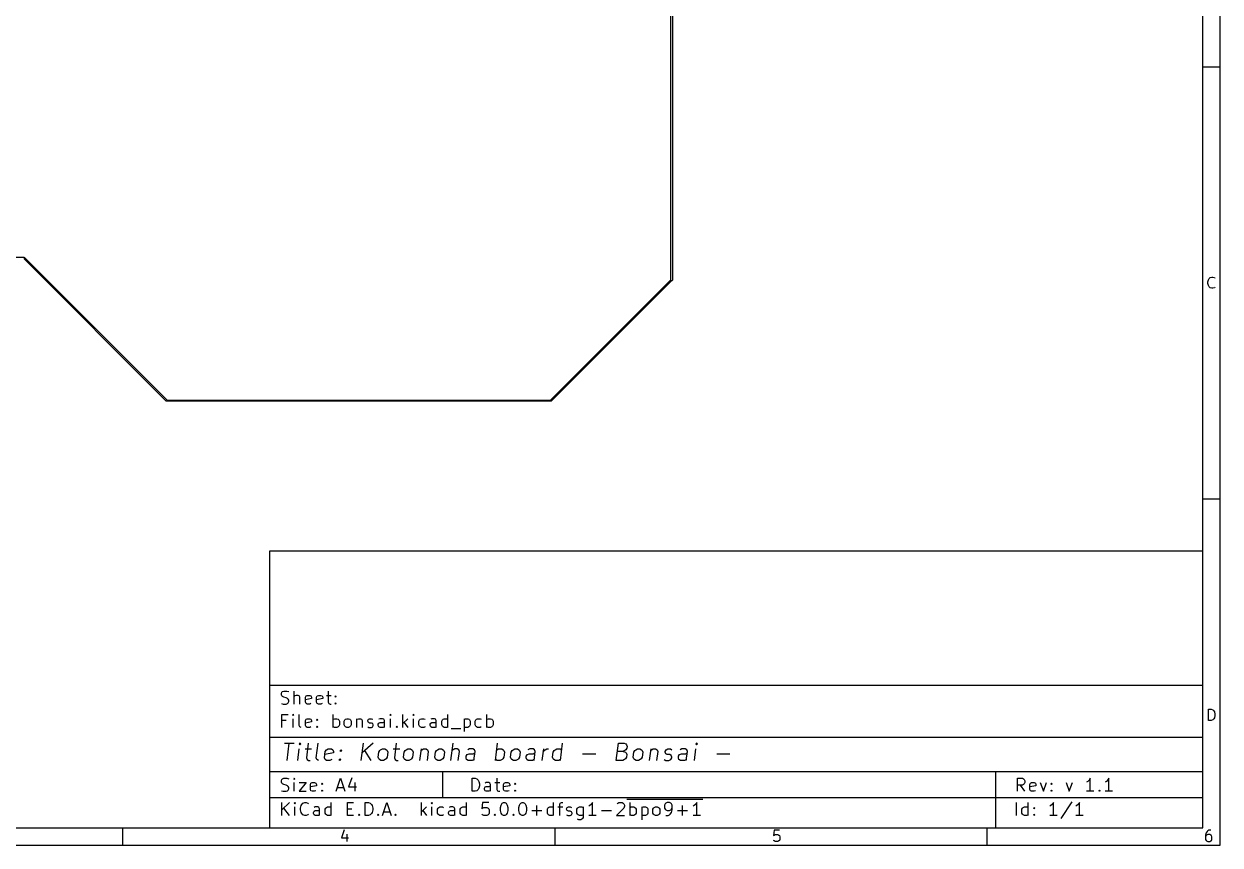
# Model space of a CAD drawing. Extents: x -80 to 197, y -68 to 122.
# Drawn here: x 58.4 to 196.8, y -67.9 to 27.1 of the extents above; entities that cross this region are included whole.
import ezdxf

# ---------------------------------------------------------------- set-up
doc = ezdxf.new("R2010")
doc.units = 0
doc.header["$MEASUREMENT"] = 0
doc.layers.add('BLACK', color=7, linetype='CONTINUOUS')

msp = doc.modelspace()

# ---------------------------------------------------------------- linework, layer by layer
at = {"layer": 'BLACK', "linetype": 'CONTINUOUS'}
for p, q in [((196.832, -67.9272), (196.832, 122.08)), ((194.832, -65.9272), (194.832, 120.08)), ((133.25, -2.53393), (133.25, 64.67)), ((133.45, 64.7787), (133.45, -2.54874)), ((196.832, 22.08), (194.832, 22.08)), ((0.075, 0.075), (58.4167, 0.075)), ((58.4167, 0.075), (58.4266, 0.07587)), ((58.4266, 0.07587), (58.4362, 0.07329)), ((58.4362, 0.07329), (58.446, 0.07156)), ((58.446, 0.07156), (58.449, 0.06989)), ((58.449, 0.06989), (58.4522, 0.06902)), ((58.4522, 0.06902), (58.4603, 0.06332)), ((58.4603, 0.06332), (58.469, 0.05834)), ((58.469, 0.05834), (58.4753, 0.05072)), ((58.4753, 0.05072), (74.9611, -16.435)), ((74.8747, -16.5607), (58.3889, -0.075)), ((119.349, -16.435), (133.25, -2.53393)), ((133.356, -2.64), (119.435, -16.5607)), ((133.368, -2.64), (133.356, -2.64)), ((133.401, -2.62794), (133.368, -2.64)), ((133.428, -2.60527), (133.401, -2.62794)), ((133.445, -2.57473), (133.428, -2.60527)), ((133.45, -2.54874), (133.445, -2.57473)), ((195.43, -2.76524), (195.492, -2.51762)), ((195.43, -2.95095), (195.43, -2.76524)), ((195.492, -2.51762), (195.554, -2.39381)), ((195.554, -2.39381), (195.677, -2.27)), ((195.677, -2.27), (195.863, -2.20809)), ((195.863, -2.20809), (195.987, -2.20809)), ((195.987, -2.20809), (196.173, -2.27)), ((196.173, -2.27), (196.235, -2.3319)), ((195.492, -3.19857), (195.43, -2.95095)), ((195.554, -3.32238), (195.492, -3.19857)), ((195.677, -3.44619), (195.554, -3.32238)), ((195.863, -3.50809), (195.677, -3.44619)), ((195.987, -3.50809), (195.863, -3.50809)), ((196.173, -3.44619), (195.987, -3.50809)), ((196.235, -3.38428), (196.173, -3.44619)), ((74.881, -16.5683), (74.8747, -16.5607)), ((74.8897, -16.5733), (74.881, -16.5683)), ((74.8978, -16.579), (74.8897, -16.5733)), ((74.901, -16.5799), (74.8978, -16.579)), ((74.904, -16.5816), (74.901, -16.5799)), ((74.9138, -16.5833), (74.904, -16.5816)), ((74.9234, -16.5859), (74.9138, -16.5833)), ((74.9333, -16.585), (74.9234, -16.5859)), ((119.377, -16.585), (74.9333, -16.585)), ((74.9611, -16.435), (119.349, -16.435)), ((119.387, -16.5859), (119.377, -16.585)), ((119.396, -16.5833), (119.387, -16.5859)), ((119.406, -16.5816), (119.396, -16.5833)), ((119.409, -16.5799), (119.406, -16.5816)), ((119.412, -16.579), (119.409, -16.5799)), ((119.42, -16.5733), (119.412, -16.579)), ((119.429, -16.5683), (119.42, -16.5733)), ((119.435, -16.5607), (119.429, -16.5683)), ((196.832, -27.92), (194.832, -27.92)), ((86.8322, -33.9272), (86.8322, -65.9272)), ((194.832, -33.9272), (86.8322, -33.9272)), ((194.832, -65.9272), (194.832, -33.9272)), ((86.8322, -49.4272), (194.832, -49.4272)), ((88.1929, -50.3915), (88.2643, -50.2486)), ((88.1929, -50.5343), (88.1929, -50.3915)), ((88.2643, -50.6772), (88.1929, -50.5343)), ((88.2643, -50.2486), (88.3358, -50.1772)), ((88.3358, -50.7486), (88.2643, -50.6772)), ((88.3358, -50.1772), (88.4786, -50.1058)), ((88.4786, -50.8201), (88.3358, -50.7486)), ((88.4786, -50.1058), (88.8358, -50.1058)), ((88.7643, -50.8915), (88.4786, -50.8201)), ((88.9072, -50.9629), (88.7643, -50.8915)), ((88.8358, -50.1058), (89.0501, -50.1772)), ((88.9786, -51.0343), (88.9072, -50.9629)), ((89.0501, -51.1772), (88.9786, -51.0343)), ((89.0501, -51.3201), (89.0501, -51.1772)), ((89.6929, -51.6058), (89.6929, -50.1058)), ((89.7643, -50.6772), (89.6929, -50.7486)), ((89.9072, -50.6058), (89.7643, -50.6772)), ((90.1215, -50.6058), (89.9072, -50.6058)), ((90.2643, -50.6772), (90.1215, -50.6058)), ((90.3358, -50.8201), (90.2643, -50.6772)), ((90.3358, -51.6058), (90.3358, -50.8201)), ((90.9786, -50.8201), (91.0501, -50.6772)), ((90.9786, -51.3915), (90.9786, -50.8201)), ((91.6929, -50.9629), (90.9786, -51.1058)), ((91.0501, -50.6772), (91.1929, -50.6058)), ((91.1929, -50.6058), (91.4786, -50.6058)), ((91.4786, -50.6058), (91.6215, -50.6772)), ((91.6215, -50.6772), (91.6929, -50.8201)), ((91.6929, -50.8201), (91.6929, -50.9629)), ((92.2643, -50.8201), (92.3358, -50.6772)), ((92.2643, -51.3915), (92.2643, -50.8201)), ((92.9786, -50.9629), (92.2643, -51.1058)), ((92.3358, -50.6772), (92.4786, -50.6058)), ((92.4786, -50.6058), (92.7643, -50.6058)), ((92.7643, -50.6058), (92.9072, -50.6772)), ((92.9072, -50.6772), (92.9786, -50.8201)), ((92.9786, -50.8201), (92.9786, -50.9629)), ((93.4072, -50.6058), (93.9786, -50.6058)), ((93.6215, -50.1058), (93.6215, -51.3915)), ((94.4072, -50.7486), (94.4786, -50.6772)), ((94.4786, -50.8201), (94.4072, -50.7486)), ((94.4786, -50.6772), (94.5501, -50.7486)), ((94.4786, -50.6772), (94.4786, -50.8201)), ((94.5501, -50.7486), (94.4786, -50.8201)), ((88.1929, -51.5343), (88.4072, -51.6058)), ((88.4072, -51.6058), (88.7643, -51.6058)), ((88.7643, -51.6058), (88.9072, -51.5343)), ((88.9072, -51.5343), (88.9786, -51.4629)), ((88.9786, -51.4629), (89.0501, -51.3201)), ((91.0501, -51.5343), (90.9786, -51.3915)), ((91.1929, -51.6058), (91.0501, -51.5343)), ((91.4786, -51.6058), (91.1929, -51.6058)), ((91.6215, -51.5343), (91.4786, -51.6058)), ((92.3358, -51.5343), (92.2643, -51.3915)), ((92.4786, -51.6058), (92.3358, -51.5343)), ((92.7643, -51.6058), (92.4786, -51.6058)), ((92.9072, -51.5343), (92.7643, -51.6058)), ((93.6215, -51.3915), (93.6929, -51.5343)), ((93.6929, -51.5343), (93.8358, -51.6058)), ((93.8358, -51.6058), (93.9786, -51.6058)), ((94.4072, -51.5343), (94.4786, -51.4629)), ((94.4786, -51.6058), (94.4072, -51.5343)), ((94.4786, -51.4629), (94.5501, -51.5343)), ((94.4786, -51.4629), (94.4786, -51.6058)), ((94.5501, -51.5343), (94.4786, -51.6058)), ((195.492, -53.5081), (195.492, -52.2081)), ((195.492, -52.2081), (195.801, -52.2081)), ((195.801, -52.2081), (195.987, -52.27)), ((195.987, -52.27), (196.111, -52.3938)), ((196.111, -52.3938), (196.173, -52.5176)), ((196.173, -52.5176), (196.235, -52.7652)), ((88.2643, -54.3058), (88.2643, -52.8058)), ((88.2643, -52.8058), (88.9786, -52.8058)), ((88.7643, -53.5201), (88.2643, -53.5201)), ((89.5501, -52.8058), (89.4786, -52.8772)), ((89.4786, -52.8772), (89.5501, -52.9486)), ((89.6215, -52.8772), (89.5501, -52.8058)), ((89.5501, -52.8058), (89.5501, -52.9486)), ((89.5501, -52.9486), (89.6215, -52.8772)), ((89.5501, -54.3058), (89.5501, -53.3058)), ((90.2643, -54.0915), (90.2643, -52.8058)), ((90.9786, -53.5201), (91.0501, -53.3772)), ((90.9786, -54.0915), (90.9786, -53.5201)), ((91.6929, -53.6629), (90.9786, -53.8058)), ((91.0501, -53.3772), (91.1929, -53.3058)), ((91.1929, -53.3058), (91.4786, -53.3058)), ((91.4786, -53.3058), (91.6215, -53.3772)), ((91.6215, -53.3772), (91.6929, -53.5201)), ((91.6929, -53.5201), (91.6929, -53.6629)), ((92.2643, -53.4486), (92.3358, -53.3772)), ((92.3358, -53.5201), (92.2643, -53.4486)), ((92.3358, -53.3772), (92.4072, -53.4486)), ((92.3358, -53.3772), (92.3358, -53.5201)), ((92.4072, -53.4486), (92.3358, -53.5201)), ((94.1929, -54.3058), (94.1929, -52.8058)), ((94.1929, -53.3772), (94.3358, -53.3058)), ((94.3358, -53.3058), (94.6215, -53.3058)), ((94.6215, -53.3058), (94.7643, -53.3772)), ((94.7643, -53.3772), (94.8358, -53.4486)), ((94.8358, -53.4486), (94.9072, -53.5915)), ((94.9072, -53.5915), (94.9072, -54.0201)), ((95.4786, -53.5915), (95.5501, -53.4486)), ((95.4786, -54.0201), (95.4786, -53.5915)), ((95.5501, -53.4486), (95.6215, -53.3772)), ((95.6215, -53.3772), (95.7643, -53.3058)), ((95.7643, -53.3058), (95.9786, -53.3058)), ((95.9786, -53.3058), (96.1215, -53.3772)), ((96.1215, -53.3772), (96.1929, -53.4486)), ((96.1929, -53.4486), (96.2643, -53.5915)), ((96.2643, -53.5915), (96.2643, -54.0201)), ((96.9072, -53.3058), (96.9072, -54.3058)), ((96.9072, -53.4486), (96.9786, -53.3772)), ((96.9786, -53.3772), (97.1215, -53.3058)), ((97.1215, -53.3058), (97.3358, -53.3058)), ((97.3358, -53.3058), (97.4786, -53.3772)), ((97.4786, -53.3772), (97.5501, -53.5201)), ((97.5501, -53.5201), (97.5501, -54.3058)), ((98.1929, -53.5201), (98.2643, -53.3772)), ((98.1929, -53.5915), (98.1929, -53.5201)), ((98.2643, -53.7343), (98.1929, -53.5915)), ((98.2643, -53.3772), (98.4072, -53.3058)), ((98.4072, -53.8058), (98.2643, -53.7343)), ((98.4072, -53.3058), (98.6215, -53.3058)), ((98.6215, -53.8058), (98.4072, -53.8058)), ((98.6215, -53.3058), (98.7643, -53.3772)), ((98.7643, -53.8772), (98.6215, -53.8058)), ((98.8358, -54.0201), (98.7643, -53.8772)), ((99.4072, -53.9486), (99.4786, -53.8058)), ((99.4072, -54.0915), (99.4072, -53.9486)), ((99.6215, -53.3058), (99.4786, -53.3772)), ((99.4786, -53.8058), (99.6215, -53.7343)), ((99.9072, -53.3058), (99.6215, -53.3058)), ((99.6215, -53.7343), (99.9786, -53.7343)), ((100.05, -53.3772), (99.9072, -53.3058)), ((99.9786, -53.7343), (100.121, -53.6629)), ((100.121, -53.5201), (100.05, -53.3772)), ((100.121, -54.3058), (100.121, -53.5201)), ((100.836, -52.8058), (100.764, -52.8772)), ((100.764, -52.8772), (100.836, -52.9486)), ((100.907, -52.8772), (100.836, -52.8058)), ((100.836, -52.8058), (100.836, -52.9486)), ((100.836, -52.9486), (100.907, -52.8772)), ((100.836, -54.3058), (100.836, -53.3058)), ((102.264, -54.3058), (102.264, -52.8058)), ((102.836, -53.3058), (102.264, -53.8772)), ((102.407, -53.7343), (102.836, -54.3058)), ((103.479, -52.8058), (103.407, -52.8772)), ((103.407, -52.8772), (103.479, -52.9486)), ((103.55, -52.8772), (103.479, -52.8058)), ((103.479, -52.8058), (103.479, -52.9486)), ((103.479, -52.9486), (103.55, -52.8772)), ((103.479, -54.3058), (103.479, -53.3058)), ((104.121, -53.5915), (104.193, -53.4486)), ((104.121, -54.0201), (104.121, -53.5915)), ((104.193, -53.4486), (104.264, -53.3772)), ((104.264, -53.3772), (104.407, -53.3058)), ((104.407, -53.3058), (104.693, -53.3058)), ((104.693, -53.3058), (104.836, -53.3772)), ((105.407, -53.9486), (105.479, -53.8058)), ((105.407, -54.0915), (105.407, -53.9486)), ((105.621, -53.3058), (105.479, -53.3772)), ((105.479, -53.8058), (105.621, -53.7343)), ((105.907, -53.3058), (105.621, -53.3058)), ((105.621, -53.7343), (105.979, -53.7343)), ((106.05, -53.3772), (105.907, -53.3058)), ((105.979, -53.7343), (106.121, -53.6629)), ((106.121, -53.5201), (106.05, -53.3772)), ((106.121, -54.3058), (106.121, -53.5201)), ((106.764, -53.5915), (106.836, -53.4486)), ((106.764, -54.0201), (106.764, -53.5915)), ((106.836, -53.4486), (106.907, -53.3772)), ((106.907, -53.3772), (107.05, -53.3058)), ((107.05, -53.3058), (107.336, -53.3058)), ((107.336, -53.3058), (107.479, -53.3772)), ((107.479, -54.3058), (107.479, -52.8058)), ((109.336, -53.3058), (109.336, -54.8058)), ((109.336, -53.3772), (109.479, -53.3058)), ((109.479, -53.3058), (109.764, -53.3058)), ((109.764, -53.3058), (109.907, -53.3772)), ((109.907, -53.3772), (109.979, -53.4486)), ((109.979, -53.4486), (110.05, -53.5915)), ((110.05, -53.5915), (110.05, -54.0201)), ((110.621, -53.5915), (110.693, -53.4486)), ((110.621, -54.0201), (110.621, -53.5915)), ((110.693, -53.4486), (110.764, -53.3772)), ((110.764, -53.3772), (110.907, -53.3058)), ((110.907, -53.3058), (111.193, -53.3058)), ((111.193, -53.3058), (111.336, -53.3772)), ((111.979, -54.3058), (111.979, -52.8058)), ((111.979, -53.3772), (112.121, -53.3058)), ((112.121, -53.3058), (112.407, -53.3058)), ((112.407, -53.3058), (112.55, -53.3772)), ((112.55, -53.3772), (112.621, -53.4486)), ((112.621, -53.4486), (112.693, -53.5915)), ((112.693, -53.5915), (112.693, -54.0201)), ((195.801, -53.5081), (195.492, -53.5081)), ((195.987, -53.4462), (195.801, -53.5081)), ((196.111, -53.3224), (195.987, -53.4462)), ((196.173, -53.1986), (196.111, -53.3224)), ((196.235, -52.951), (196.173, -53.1986)), ((196.235, -52.7652), (196.235, -52.951)), ((90.3358, -54.2343), (90.2643, -54.0915)), ((90.4786, -54.3058), (90.3358, -54.2343)), ((91.0501, -54.2343), (90.9786, -54.0915)), ((91.1929, -54.3058), (91.0501, -54.2343)), ((91.4786, -54.3058), (91.1929, -54.3058)), ((91.6215, -54.2343), (91.4786, -54.3058)), ((92.2643, -54.2343), (92.3358, -54.1629)), ((92.3358, -54.3058), (92.2643, -54.2343)), ((92.3358, -54.1629), (92.4072, -54.2343)), ((92.3358, -54.1629), (92.3358, -54.3058)), ((92.4072, -54.2343), (92.3358, -54.3058)), ((94.3358, -54.3058), (94.1929, -54.2343)), ((94.6215, -54.3058), (94.3358, -54.3058)), ((94.7643, -54.2343), (94.6215, -54.3058)), ((94.8358, -54.1629), (94.7643, -54.2343)), ((94.9072, -54.0201), (94.8358, -54.1629)), ((95.5501, -54.1629), (95.4786, -54.0201)), ((95.6215, -54.2343), (95.5501, -54.1629)), ((95.7643, -54.3058), (95.6215, -54.2343)), ((95.9786, -54.3058), (95.7643, -54.3058)), ((96.1215, -54.2343), (95.9786, -54.3058)), ((96.1929, -54.1629), (96.1215, -54.2343)), ((96.2643, -54.0201), (96.1929, -54.1629)), ((98.1929, -54.2343), (98.3358, -54.3058)), ((98.3358, -54.3058), (98.6215, -54.3058)), ((98.6215, -54.3058), (98.7643, -54.2343)), ((98.7643, -54.2343), (98.8358, -54.0915)), ((98.8358, -54.0915), (98.8358, -54.0201)), ((99.4786, -54.2343), (99.4072, -54.0915)), ((99.6215, -54.3058), (99.4786, -54.2343)), ((99.9786, -54.3058), (99.6215, -54.3058)), ((100.121, -54.2343), (99.9786, -54.3058)), ((101.479, -54.2343), (101.55, -54.1629)), ((101.55, -54.3058), (101.479, -54.2343)), ((101.55, -54.1629), (101.621, -54.2343)), ((101.55, -54.1629), (101.55, -54.3058)), ((101.621, -54.2343), (101.55, -54.3058)), ((104.193, -54.1629), (104.121, -54.0201)), ((104.264, -54.2343), (104.193, -54.1629)), ((104.407, -54.3058), (104.264, -54.2343)), ((104.693, -54.3058), (104.407, -54.3058)), ((104.836, -54.2343), (104.693, -54.3058)), ((105.479, -54.2343), (105.407, -54.0915)), ((105.621, -54.3058), (105.479, -54.2343)), ((105.979, -54.3058), (105.621, -54.3058)), ((106.121, -54.2343), (105.979, -54.3058)), ((106.836, -54.1629), (106.764, -54.0201)), ((106.907, -54.2343), (106.836, -54.1629)), ((107.05, -54.3058), (106.907, -54.2343)), ((107.336, -54.3058), (107.05, -54.3058)), ((107.479, -54.2343), (107.336, -54.3058)), ((107.836, -54.4486), (108.979, -54.4486)), ((109.479, -54.3058), (109.336, -54.2343)), ((109.764, -54.3058), (109.479, -54.3058)), ((109.907, -54.2343), (109.764, -54.3058)), ((109.979, -54.1629), (109.907, -54.2343)), ((110.05, -54.0201), (109.979, -54.1629)), ((110.693, -54.1629), (110.621, -54.0201)), ((110.764, -54.2343), (110.693, -54.1629)), ((110.907, -54.3058), (110.764, -54.2343)), ((111.193, -54.3058), (110.907, -54.3058)), ((111.336, -54.2343), (111.193, -54.3058)), ((112.121, -54.3058), (111.979, -54.2343)), ((112.407, -54.3058), (112.121, -54.3058)), ((112.55, -54.2343), (112.407, -54.3058)), ((112.621, -54.1629), (112.55, -54.2343)), ((112.693, -54.0201), (112.621, -54.1629)), ((86.8322, -55.4272), (194.832, -55.4272)), ((88.5446, -56.132), (89.6874, -56.132)), ((88.866, -58.132), (89.116, -56.132)), ((90.3541, -56.132), (90.247, -56.2272)), ((90.247, -56.2272), (90.3303, -56.3224)), ((90.3541, -56.132), (90.3303, -56.3224)), ((90.3303, -56.3224), (90.4374, -56.2272)), ((90.4374, -56.2272), (90.3541, -56.132)), ((91.3065, -56.132), (91.0922, -57.8462)), ((92.2351, -57.8462), (92.4493, -56.132)), ((97.4374, -58.132), (97.6874, -56.132)), ((98.8303, -56.132), (97.5446, -57.2748)), ((101.497, -56.132), (101.283, -57.8462)), ((107.818, -58.132), (108.068, -56.132)), ((112.961, -58.132), (113.211, -56.132)), ((120.485, -58.132), (120.735, -56.132)), ((126.961, -58.132), (127.211, -56.132)), ((127.211, -56.132), (127.878, -56.132)), ((127.878, -56.132), (128.056, -56.2272)), ((128.056, -56.2272), (128.14, -56.3224)), ((128.187, -56.7034), (128.068, -56.8939)), ((128.14, -56.3224), (128.211, -56.5129)), ((128.211, -56.5129), (128.187, -56.7034)), ((136.259, -56.132), (136.152, -56.2272)), ((136.152, -56.2272), (136.235, -56.3224)), ((136.259, -56.132), (136.235, -56.3224)), ((136.235, -56.3224), (136.342, -56.2272)), ((136.342, -56.2272), (136.259, -56.132)), ((90.1041, -58.132), (90.2708, -56.7986)), ((90.9374, -56.7986), (91.6993, -56.7986)), ((91.0922, -57.8462), (91.1636, -58.0367)), ((91.1636, -58.0367), (91.3422, -58.132)), ((91.3422, -58.132), (91.5327, -58.132)), ((92.3065, -58.0367), (92.2351, -57.8462)), ((92.4851, -58.132), (92.3065, -58.0367)), ((93.1874, -57.8462), (93.2827, -57.0843)), ((93.2589, -58.0367), (93.1874, -57.8462)), ((94.2112, -57.2748), (93.2351, -57.4653)), ((93.4374, -58.132), (93.2589, -58.0367)), ((93.2827, -57.0843), (93.4017, -56.8939)), ((93.4017, -56.8939), (93.6041, -56.7986)), ((93.8184, -58.132), (93.4374, -58.132)), ((93.6041, -56.7986), (93.9851, -56.7986)), ((94.0208, -58.0367), (93.8184, -58.132)), ((93.9851, -56.7986), (94.1636, -56.8939)), ((94.1636, -56.8939), (94.2351, -57.0843)), ((94.2351, -57.0843), (94.2112, -57.2748)), ((94.8779, -58.0367), (94.9851, -57.9415)), ((94.9612, -58.132), (94.8779, -58.0367)), ((94.9851, -57.9415), (94.9612, -58.132)), ((95.0684, -58.0367), (94.9612, -58.132)), ((94.9851, -57.9415), (95.0684, -58.0367)), ((95.0089, -56.9891), (95.116, -56.8939)), ((95.0922, -57.0843), (95.0089, -56.9891)), ((95.116, -56.8939), (95.0922, -57.0843)), ((95.1993, -56.9891), (95.0922, -57.0843)), ((95.116, -56.8939), (95.1993, -56.9891)), ((98.5803, -58.132), (97.866, -56.9891)), ((99.3898, -57.751), (99.4612, -57.1796)), ((99.4612, -57.9415), (99.3898, -57.751)), ((99.4612, -57.1796), (99.5803, -56.9891)), ((99.5446, -58.0367), (99.4612, -57.9415)), ((99.7232, -58.132), (99.5446, -58.0367)), ((99.5803, -56.9891), (99.6874, -56.8939)), ((99.6874, -56.8939), (99.8898, -56.7986)), ((100.009, -58.132), (99.7232, -58.132)), ((99.8898, -56.7986), (100.176, -56.7986)), ((100.211, -58.0367), (100.009, -58.132)), ((100.176, -56.7986), (100.354, -56.8939)), ((100.318, -57.9415), (100.211, -58.0367)), ((100.437, -57.751), (100.318, -57.9415)), ((100.354, -56.8939), (100.437, -56.9891)), ((100.437, -56.9891), (100.509, -57.1796)), ((100.509, -57.1796), (100.437, -57.751)), ((101.128, -56.7986), (101.89, -56.7986)), ((101.283, -57.8462), (101.354, -58.0367)), ((101.354, -58.0367), (101.533, -58.132)), ((101.533, -58.132), (101.723, -58.132)), ((102.342, -57.751), (102.414, -57.1796)), ((102.414, -57.9415), (102.342, -57.751)), ((102.414, -57.1796), (102.533, -56.9891)), ((102.497, -58.0367), (102.414, -57.9415)), ((102.676, -58.132), (102.497, -58.0367)), ((102.533, -56.9891), (102.64, -56.8939)), ((102.64, -56.8939), (102.842, -56.7986)), ((102.961, -58.132), (102.676, -58.132)), ((102.842, -56.7986), (103.128, -56.7986)), ((103.164, -58.0367), (102.961, -58.132)), ((103.128, -56.7986), (103.306, -56.8939)), ((103.271, -57.9415), (103.164, -58.0367)), ((103.39, -57.751), (103.271, -57.9415)), ((103.306, -56.8939), (103.39, -56.9891)), ((103.39, -56.9891), (103.461, -57.1796)), ((103.461, -57.1796), (103.39, -57.751)), ((104.366, -56.7986), (104.199, -58.132)), ((104.342, -56.9891), (104.449, -56.8939)), ((104.449, -56.8939), (104.652, -56.7986)), ((104.652, -56.7986), (104.937, -56.7986)), ((104.937, -56.7986), (105.116, -56.8939)), ((105.187, -57.0843), (105.056, -58.132)), ((105.116, -56.8939), (105.187, -57.0843)), ((105.961, -57.751), (106.033, -57.1796)), ((106.033, -57.9415), (105.961, -57.751)), ((106.033, -57.1796), (106.152, -56.9891)), ((106.116, -58.0367), (106.033, -57.9415)), ((106.295, -58.132), (106.116, -58.0367)), ((106.152, -56.9891), (106.259, -56.8939)), ((106.259, -56.8939), (106.461, -56.7986)), ((106.58, -58.132), (106.295, -58.132)), ((106.461, -56.7986), (106.747, -56.7986)), ((106.783, -58.0367), (106.58, -58.132)), ((106.747, -56.7986), (106.926, -56.8939)), ((106.89, -57.9415), (106.783, -58.0367)), ((107.009, -57.751), (106.89, -57.9415)), ((106.926, -56.8939), (107.009, -56.9891)), ((107.009, -56.9891), (107.08, -57.1796)), ((107.08, -57.1796), (107.009, -57.751)), ((108.068, -56.8939), (107.961, -56.9891)), ((108.271, -56.7986), (108.068, -56.8939)), ((108.556, -56.7986), (108.271, -56.7986)), ((108.735, -56.8939), (108.556, -56.7986)), ((108.676, -58.132), (108.806, -57.0843)), ((108.806, -57.0843), (108.735, -56.8939)), ((109.568, -57.8462), (109.592, -57.6558)), ((109.64, -58.0367), (109.568, -57.8462)), ((109.592, -57.6558), (109.711, -57.4653)), ((109.818, -58.132), (109.64, -58.0367)), ((109.711, -57.4653), (109.914, -57.3701)), ((109.985, -56.7986), (109.783, -56.8939)), ((110.295, -58.132), (109.818, -58.132)), ((109.914, -57.3701), (110.39, -57.3701)), ((110.366, -56.7986), (109.985, -56.7986)), ((110.497, -58.0367), (110.295, -58.132)), ((110.545, -56.8939), (110.366, -56.7986)), ((110.39, -57.3701), (110.592, -57.2748)), ((110.485, -58.132), (110.616, -57.0843)), ((110.616, -57.0843), (110.545, -56.8939)), ((113.152, -58.132), (112.973, -58.0367)), ((113.116, -56.8939), (113.318, -56.7986)), ((113.533, -58.132), (113.152, -58.132)), ((113.318, -56.7986), (113.699, -56.7986)), ((113.735, -58.0367), (113.533, -58.132)), ((113.699, -56.7986), (113.878, -56.8939)), ((113.842, -57.9415), (113.735, -58.0367)), ((113.961, -57.751), (113.842, -57.9415)), ((113.878, -56.8939), (113.961, -56.9891)), ((113.961, -56.9891), (114.033, -57.1796)), ((114.033, -57.1796), (113.961, -57.751)), ((114.723, -57.751), (114.795, -57.1796)), ((114.795, -57.9415), (114.723, -57.751)), ((114.795, -57.1796), (114.914, -56.9891)), ((114.878, -58.0367), (114.795, -57.9415)), ((115.056, -58.132), (114.878, -58.0367)), ((114.914, -56.9891), (115.021, -56.8939)), ((115.021, -56.8939), (115.223, -56.7986)), ((115.342, -58.132), (115.056, -58.132)), ((115.223, -56.7986), (115.509, -56.7986)), ((115.545, -58.0367), (115.342, -58.132)), ((115.509, -56.7986), (115.687, -56.8939)), ((115.652, -57.9415), (115.545, -58.0367)), ((115.771, -57.751), (115.652, -57.9415)), ((115.687, -56.8939), (115.771, -56.9891)), ((115.771, -56.9891), (115.842, -57.1796)), ((115.842, -57.1796), (115.771, -57.751)), ((116.521, -57.8462), (116.545, -57.6558)), ((116.592, -58.0367), (116.521, -57.8462)), ((116.545, -57.6558), (116.664, -57.4653)), ((116.771, -58.132), (116.592, -58.0367)), ((116.664, -57.4653), (116.866, -57.3701)), ((116.937, -56.7986), (116.735, -56.8939)), ((117.247, -58.132), (116.771, -58.132)), ((116.866, -57.3701), (117.342, -57.3701)), ((117.318, -56.7986), (116.937, -56.7986)), ((117.449, -58.0367), (117.247, -58.132)), ((117.497, -56.8939), (117.318, -56.7986)), ((117.342, -57.3701), (117.545, -57.2748)), ((117.437, -58.132), (117.568, -57.0843)), ((117.568, -57.0843), (117.497, -56.8939)), ((118.39, -58.132), (118.556, -56.7986)), ((118.509, -57.1796), (118.628, -56.9891)), ((118.628, -56.9891), (118.735, -56.8939)), ((118.735, -56.8939), (118.937, -56.7986)), ((118.937, -56.7986), (119.128, -56.7986)), ((119.58, -57.751), (119.652, -57.1796)), ((119.652, -57.9415), (119.58, -57.751)), ((119.652, -57.1796), (119.771, -56.9891)), ((119.735, -58.0367), (119.652, -57.9415)), ((119.914, -58.132), (119.735, -58.0367)), ((119.771, -56.9891), (119.878, -56.8939)), ((119.878, -56.8939), (120.08, -56.7986)), ((120.295, -58.132), (119.914, -58.132)), ((120.08, -56.7986), (120.461, -56.7986)), ((120.497, -58.0367), (120.295, -58.132)), ((120.461, -56.7986), (120.64, -56.8939)), ((123.056, -57.3701), (124.58, -57.3701)), ((127.723, -58.132), (126.961, -58.132)), ((127.759, -57.0843), (127.092, -57.0843)), ((127.926, -58.0367), (127.723, -58.132)), ((127.961, -56.9891), (127.759, -57.0843)), ((127.759, -57.0843), (128.033, -57.1796)), ((128.033, -57.9415), (127.926, -58.0367)), ((128.068, -56.8939), (127.961, -56.9891)), ((128.033, -57.1796), (128.116, -57.2748)), ((128.152, -57.751), (128.033, -57.9415)), ((128.116, -57.2748), (128.187, -57.4653)), ((128.187, -57.4653), (128.152, -57.751)), ((128.914, -57.751), (128.985, -57.1796)), ((128.985, -57.9415), (128.914, -57.751)), ((128.985, -57.1796), (129.104, -56.9891)), ((129.068, -58.0367), (128.985, -57.9415)), ((129.247, -58.132), (129.068, -58.0367)), ((129.104, -56.9891), (129.211, -56.8939)), ((129.211, -56.8939), (129.414, -56.7986)), ((129.533, -58.132), (129.247, -58.132)), ((129.414, -56.7986), (129.699, -56.7986)), ((129.735, -58.0367), (129.533, -58.132)), ((129.699, -56.7986), (129.878, -56.8939)), ((129.842, -57.9415), (129.735, -58.0367)), ((129.961, -57.751), (129.842, -57.9415)), ((129.878, -56.8939), (129.961, -56.9891)), ((129.961, -56.9891), (130.033, -57.1796)), ((130.033, -57.1796), (129.961, -57.751)), ((130.937, -56.7986), (130.771, -58.132)), ((130.914, -56.9891), (131.021, -56.8939)), ((131.021, -56.8939), (131.223, -56.7986)), ((131.223, -56.7986), (131.509, -56.7986)), ((131.509, -56.7986), (131.687, -56.8939)), ((131.759, -57.0843), (131.628, -58.132)), ((131.687, -56.8939), (131.759, -57.0843)), ((132.497, -58.0367), (132.676, -58.132)), ((132.604, -57.1796), (132.616, -57.0843)), ((132.676, -57.3701), (132.604, -57.1796)), ((132.616, -57.0843), (132.735, -56.8939)), ((132.854, -57.4653), (132.676, -57.3701)), ((132.676, -58.132), (133.056, -58.132)), ((132.735, -56.8939), (132.937, -56.7986)), ((133.14, -57.4653), (132.854, -57.4653)), ((132.937, -56.7986), (133.223, -56.7986)), ((133.056, -58.132), (133.259, -58.0367)), ((133.318, -57.5605), (133.14, -57.4653)), ((133.223, -56.7986), (133.402, -56.8939)), ((133.259, -58.0367), (133.378, -57.8462)), ((133.39, -57.751), (133.318, -57.5605)), ((133.378, -57.8462), (133.39, -57.751)), ((134.14, -57.8462), (134.164, -57.6558)), ((134.211, -58.0367), (134.14, -57.8462)), ((134.164, -57.6558), (134.283, -57.4653)), ((134.39, -58.132), (134.211, -58.0367)), ((134.283, -57.4653), (134.485, -57.3701)), ((134.556, -56.7986), (134.354, -56.8939)), ((134.866, -58.132), (134.39, -58.132)), ((134.485, -57.3701), (134.961, -57.3701)), ((134.937, -56.7986), (134.556, -56.7986)), ((135.068, -58.0367), (134.866, -58.132)), ((135.116, -56.8939), (134.937, -56.7986)), ((134.961, -57.3701), (135.164, -57.2748)), ((135.056, -58.132), (135.187, -57.0843)), ((135.187, -57.0843), (135.116, -56.8939)), ((136.009, -58.132), (136.176, -56.7986)), ((138.58, -57.3701), (140.104, -57.3701)), ((86.8322, -59.4272), (194.832, -59.4272)), ((106.832, -59.4272), (106.832, -62.4272)), ((170.832, -59.4272), (170.832, -65.9272)), ((88.1929, -60.4915), (88.2643, -60.3486)), ((88.1929, -60.6343), (88.1929, -60.4915)), ((88.2643, -60.7772), (88.1929, -60.6343)), ((88.2643, -60.3486), (88.3358, -60.2772)), ((88.3358, -60.8486), (88.2643, -60.7772)), ((88.3358, -60.2772), (88.4786, -60.2058)), ((88.4786, -60.9201), (88.3358, -60.8486)), ((88.4786, -60.2058), (88.8358, -60.2058)), ((88.8358, -60.2058), (89.0501, -60.2772)), ((89.6929, -60.2058), (89.6215, -60.2772)), ((89.6215, -60.2772), (89.6929, -60.3486)), ((89.7643, -60.2772), (89.6929, -60.2058)), ((89.6929, -60.2058), (89.6929, -60.3486)), ((89.6929, -60.3486), (89.7643, -60.2772)), ((89.6929, -61.7058), (89.6929, -60.7058)), ((90.2643, -60.7058), (91.0501, -60.7058)), ((91.0501, -60.7058), (90.2643, -61.7058)), ((91.5501, -60.9201), (91.6215, -60.7772)), ((91.6215, -60.7772), (91.7643, -60.7058)), ((91.7643, -60.7058), (92.0501, -60.7058)), ((92.0501, -60.7058), (92.1929, -60.7772)), ((92.1929, -60.7772), (92.2643, -60.9201)), ((92.8358, -60.8486), (92.9072, -60.7772)), ((92.9072, -60.9201), (92.8358, -60.8486)), ((92.9072, -60.7772), (92.9786, -60.8486)), ((92.9072, -60.7772), (92.9072, -60.9201)), ((92.9786, -60.8486), (92.9072, -60.9201)), ((94.5501, -61.7058), (95.0501, -60.2058)), ((95.0501, -60.2058), (95.5501, -61.7058)), ((96.3358, -60.1343), (95.9786, -61.2058)), ((96.6929, -60.7058), (96.6929, -61.7058)), ((110.264, -61.7058), (110.264, -60.2058)), ((110.264, -60.2058), (110.621, -60.2058)), ((110.621, -60.2058), (110.836, -60.2772)), ((110.836, -60.2772), (110.979, -60.4201)), ((110.979, -60.4201), (111.05, -60.5629)), ((111.05, -60.5629), (111.121, -60.8486)), ((111.121, -60.8486), (111.121, -61.0629)), ((111.907, -60.7058), (111.764, -60.7772)), ((112.193, -60.7058), (111.907, -60.7058)), ((112.336, -60.7772), (112.193, -60.7058)), ((112.407, -60.9201), (112.336, -60.7772)), ((112.907, -60.7058), (113.479, -60.7058)), ((113.121, -60.2058), (113.121, -61.4915)), ((113.907, -60.9201), (113.979, -60.7772)), ((113.979, -60.7772), (114.121, -60.7058)), ((114.121, -60.7058), (114.407, -60.7058)), ((114.407, -60.7058), (114.55, -60.7772)), ((114.55, -60.7772), (114.621, -60.9201)), ((115.193, -60.8486), (115.264, -60.7772)), ((115.264, -60.9201), (115.193, -60.8486)), ((115.264, -60.7772), (115.336, -60.8486)), ((115.264, -60.7772), (115.264, -60.9201)), ((115.336, -60.8486), (115.264, -60.9201)), ((173.384, -61.7058), (173.384, -60.2058)), ((173.384, -60.2058), (173.956, -60.2058)), ((173.956, -60.2058), (174.099, -60.2772)), ((174.099, -60.2772), (174.17, -60.3486)), ((174.17, -60.8486), (174.099, -60.9201)), ((174.17, -60.3486), (174.241, -60.4915)), ((174.241, -60.7058), (174.17, -60.8486)), ((174.241, -60.4915), (174.241, -60.7058)), ((174.813, -60.9201), (174.884, -60.7772)), ((174.884, -60.7772), (175.027, -60.7058)), ((175.027, -60.7058), (175.313, -60.7058)), ((175.313, -60.7058), (175.456, -60.7772)), ((175.456, -60.7772), (175.527, -60.9201)), ((176.027, -60.7058), (176.384, -61.7058)), ((176.384, -61.7058), (176.741, -60.7058)), ((177.241, -60.8486), (177.313, -60.7772)), ((177.313, -60.9201), (177.241, -60.8486)), ((177.313, -60.7772), (177.384, -60.8486)), ((177.313, -60.7772), (177.313, -60.9201)), ((177.384, -60.8486), (177.313, -60.9201)), ((179.027, -60.7058), (179.384, -61.7058)), ((179.384, -61.7058), (179.741, -60.7058)), ((181.527, -60.5629), (181.384, -60.6343)), ((181.67, -60.4201), (181.527, -60.5629)), ((181.813, -60.2058), (181.67, -60.4201)), ((181.813, -61.7058), (181.813, -60.2058)), ((183.67, -60.5629), (183.527, -60.6343)), ((183.813, -60.4201), (183.67, -60.5629)), ((183.956, -60.2058), (183.813, -60.4201)), ((183.956, -61.7058), (183.956, -60.2058)), ((88.1929, -61.6343), (88.4072, -61.7058)), ((88.4072, -61.7058), (88.7643, -61.7058)), ((88.7643, -60.9915), (88.4786, -60.9201)), ((88.9072, -61.0629), (88.7643, -60.9915)), ((88.7643, -61.7058), (88.9072, -61.6343)), ((88.9786, -61.1343), (88.9072, -61.0629)), ((88.9072, -61.6343), (88.9786, -61.5629)), ((89.0501, -61.2772), (88.9786, -61.1343)), ((88.9786, -61.5629), (89.0501, -61.4201)), ((89.0501, -61.4201), (89.0501, -61.2772)), ((90.2643, -61.7058), (91.0501, -61.7058)), ((91.5501, -61.4915), (91.5501, -60.9201)), ((92.2643, -61.0629), (91.5501, -61.2058)), ((91.6215, -61.6343), (91.5501, -61.4915)), ((91.7643, -61.7058), (91.6215, -61.6343)), ((92.0501, -61.7058), (91.7643, -61.7058)), ((92.1929, -61.6343), (92.0501, -61.7058)), ((92.2643, -60.9201), (92.2643, -61.0629)), ((92.8358, -61.6343), (92.9072, -61.5629)), ((92.9072, -61.7058), (92.8358, -61.6343)), ((92.9072, -61.5629), (92.9786, -61.6343)), ((92.9072, -61.5629), (92.9072, -61.7058)), ((92.9786, -61.6343), (92.9072, -61.7058)), ((94.6929, -61.2772), (95.4072, -61.2772)), ((95.9786, -61.2058), (96.9072, -61.2058)), ((110.621, -61.7058), (110.264, -61.7058)), ((110.836, -61.6343), (110.621, -61.7058)), ((110.979, -61.4915), (110.836, -61.6343)), ((111.05, -61.3486), (110.979, -61.4915)), ((111.121, -61.0629), (111.05, -61.3486)), ((111.693, -61.3486), (111.764, -61.2058)), ((111.693, -61.4915), (111.693, -61.3486)), ((111.764, -61.6343), (111.693, -61.4915)), ((111.764, -61.2058), (111.907, -61.1343)), ((111.907, -61.7058), (111.764, -61.6343)), ((111.907, -61.1343), (112.264, -61.1343)), ((112.264, -61.7058), (111.907, -61.7058)), ((112.264, -61.1343), (112.407, -61.0629)), ((112.407, -61.6343), (112.264, -61.7058)), ((112.407, -61.7058), (112.407, -60.9201)), ((113.121, -61.4915), (113.193, -61.6343)), ((113.193, -61.6343), (113.336, -61.7058)), ((113.336, -61.7058), (113.479, -61.7058)), ((113.907, -61.4915), (113.907, -60.9201)), ((114.621, -61.0629), (113.907, -61.2058)), ((113.979, -61.6343), (113.907, -61.4915)), ((114.121, -61.7058), (113.979, -61.6343)), ((114.407, -61.7058), (114.121, -61.7058)), ((114.55, -61.6343), (114.407, -61.7058)), ((114.621, -60.9201), (114.621, -61.0629)), ((115.193, -61.6343), (115.264, -61.5629)), ((115.264, -61.7058), (115.193, -61.6343)), ((115.264, -61.5629), (115.336, -61.6343)), ((115.264, -61.5629), (115.264, -61.7058)), ((115.336, -61.6343), (115.264, -61.7058)), ((173.956, -60.9915), (173.384, -60.9915)), ((174.241, -61.7058), (173.741, -60.9915)), ((174.099, -60.9201), (173.956, -60.9915)), ((174.813, -61.4915), (174.813, -60.9201)), ((175.527, -61.0629), (174.813, -61.2058)), ((174.884, -61.6343), (174.813, -61.4915)), ((175.027, -61.7058), (174.884, -61.6343)), ((175.313, -61.7058), (175.027, -61.7058)), ((175.456, -61.6343), (175.313, -61.7058)), ((175.527, -60.9201), (175.527, -61.0629)), ((177.241, -61.6343), (177.313, -61.5629)), ((177.313, -61.7058), (177.241, -61.6343)), ((177.313, -61.5629), (177.384, -61.6343)), ((177.313, -61.5629), (177.313, -61.7058)), ((177.384, -61.6343), (177.313, -61.7058)), ((182.241, -61.7058), (181.384, -61.7058)), ((182.813, -61.6343), (182.884, -61.5629)), ((182.884, -61.7058), (182.813, -61.6343)), ((182.884, -61.5629), (182.956, -61.6343)), ((182.884, -61.5629), (182.884, -61.7058)), ((182.956, -61.6343), (182.884, -61.7058)), ((184.384, -61.7058), (183.527, -61.7058)), ((86.8322, -62.4272), (194.832, -62.4272)), ((88.2643, -64.5058), (88.2643, -63.0058)), ((89.1215, -63.0058), (88.2643, -63.8629)), ((89.1215, -64.5058), (88.4786, -63.6486)), ((89.7643, -63.0058), (89.6929, -63.0772)), ((89.6929, -63.0772), (89.7643, -63.1486)), ((89.8358, -63.0772), (89.7643, -63.0058)), ((89.7643, -63.0058), (89.7643, -63.1486)), ((89.7643, -63.1486), (89.8358, -63.0772)), ((89.7643, -64.5058), (89.7643, -63.5058)), ((90.4072, -63.6486), (90.4786, -63.3629)), ((90.4072, -63.8629), (90.4072, -63.6486)), ((90.4786, -63.3629), (90.5501, -63.2201)), ((90.5501, -63.2201), (90.6929, -63.0772)), ((90.6929, -63.0772), (90.9072, -63.0058)), ((90.9072, -63.0058), (91.0501, -63.0058)), ((91.0501, -63.0058), (91.2643, -63.0772)), ((91.2643, -63.0772), (91.3358, -63.1486)), ((92.1215, -63.5058), (91.9786, -63.5772)), ((92.4072, -63.5058), (92.1215, -63.5058)), ((92.5501, -63.5772), (92.4072, -63.5058)), ((92.6215, -63.7201), (92.5501, -63.5772)), ((93.2643, -63.7915), (93.3358, -63.6486)), ((93.3358, -63.6486), (93.4072, -63.5772)), ((93.4072, -63.5772), (93.5501, -63.5058)), ((93.5501, -63.5058), (93.8358, -63.5058)), ((93.8358, -63.5058), (93.9786, -63.5772)), ((93.9786, -64.5058), (93.9786, -63.0058)), ((95.8358, -64.5058), (95.8358, -63.0058)), ((95.8358, -63.0058), (96.5501, -63.0058)), ((97.9072, -64.5058), (97.9072, -63.0058)), ((97.9072, -63.0058), (98.2643, -63.0058)), ((98.2643, -63.0058), (98.4786, -63.0772)), ((98.4786, -63.0772), (98.6215, -63.2201)), ((98.6215, -63.2201), (98.6929, -63.3629)), ((98.6929, -63.3629), (98.7643, -63.6486)), ((98.7643, -63.6486), (98.7643, -63.8629)), ((99.9072, -64.5058), (100.407, -63.0058)), ((100.407, -63.0058), (100.907, -64.5058)), ((104.407, -64.5058), (104.407, -63.0058)), ((104.979, -63.5058), (104.407, -64.0772)), ((105.621, -63.0058), (105.55, -63.0772)), ((105.55, -63.0772), (105.621, -63.1486)), ((105.693, -63.0772), (105.621, -63.0058)), ((105.621, -63.0058), (105.621, -63.1486)), ((105.621, -63.1486), (105.693, -63.0772)), ((105.621, -64.5058), (105.621, -63.5058)), ((106.264, -63.7915), (106.336, -63.6486)), ((106.336, -63.6486), (106.407, -63.5772)), ((106.407, -63.5772), (106.55, -63.5058)), ((106.55, -63.5058), (106.836, -63.5058)), ((106.836, -63.5058), (106.979, -63.5772)), ((107.764, -63.5058), (107.621, -63.5772)), ((108.05, -63.5058), (107.764, -63.5058)), ((108.193, -63.5772), (108.05, -63.5058)), ((108.264, -63.7201), (108.193, -63.5772)), ((108.907, -63.7915), (108.979, -63.6486)), ((108.979, -63.6486), (109.05, -63.5772)), ((109.05, -63.5772), (109.193, -63.5058)), ((109.193, -63.5058), (109.479, -63.5058)), ((109.479, -63.5058), (109.621, -63.5772)), ((109.621, -64.5058), (109.621, -63.0058)), ((111.479, -63.0058), (111.407, -63.7201)), ((111.407, -63.7201), (111.479, -63.6486)), ((112.193, -63.0058), (111.479, -63.0058)), ((111.479, -63.6486), (111.621, -63.5772)), ((111.621, -63.5772), (111.979, -63.5772)), ((111.979, -63.5772), (112.121, -63.6486)), ((112.121, -63.6486), (112.193, -63.7201)), ((113.55, -63.5772), (113.621, -63.2915)), ((113.55, -63.9343), (113.55, -63.5772)), ((113.621, -63.2915), (113.693, -63.1486)), ((113.693, -63.1486), (113.764, -63.0772)), ((113.764, -63.0772), (113.907, -63.0058)), ((113.907, -63.0058), (114.05, -63.0058)), ((114.05, -63.0058), (114.193, -63.0772)), ((114.193, -63.0772), (114.264, -63.1486)), ((114.264, -63.1486), (114.336, -63.2915)), ((114.336, -63.2915), (114.407, -63.5772)), ((114.407, -63.5772), (114.407, -63.9343)), ((115.693, -63.5772), (115.764, -63.2915)), ((115.693, -63.9343), (115.693, -63.5772)), ((115.764, -63.2915), (115.836, -63.1486)), ((115.836, -63.1486), (115.907, -63.0772)), ((115.907, -63.0772), (116.05, -63.0058)), ((116.05, -63.0058), (116.193, -63.0058)), ((116.193, -63.0058), (116.336, -63.0772)), ((116.336, -63.0772), (116.407, -63.1486)), ((116.407, -63.1486), (116.479, -63.2915)), ((116.479, -63.2915), (116.55, -63.5772)), ((116.55, -63.5772), (116.55, -63.9343)), ((117.764, -64.5058), (117.764, -63.3629)), ((118.979, -63.7915), (119.05, -63.6486)), ((119.05, -63.6486), (119.121, -63.5772)), ((119.121, -63.5772), (119.264, -63.5058)), ((119.264, -63.5058), (119.55, -63.5058)), ((119.55, -63.5058), (119.693, -63.5772)), ((119.693, -64.5058), (119.693, -63.0058)), ((120.193, -63.5058), (120.764, -63.5058)), ((120.407, -63.2201), (120.479, -63.0772)), ((120.407, -64.5058), (120.407, -63.2201)), ((120.479, -63.0772), (120.621, -63.0058)), ((120.621, -63.0058), (120.764, -63.0058)), ((121.193, -63.7201), (121.264, -63.5772)), ((121.264, -63.5772), (121.407, -63.5058)), ((121.407, -63.5058), (121.621, -63.5058)), ((121.621, -63.5058), (121.764, -63.5772)), ((122.407, -63.7915), (122.479, -63.6486)), ((122.479, -63.6486), (122.55, -63.5772)), ((122.55, -63.5772), (122.693, -63.5058)), ((122.693, -63.5058), (122.979, -63.5058)), ((122.979, -63.5058), (123.121, -63.5772)), ((123.121, -63.5058), (123.121, -64.7201)), ((123.907, -63.3629), (123.764, -63.4343)), ((124.05, -63.2201), (123.907, -63.3629)), ((124.193, -63.0058), (124.05, -63.2201)), ((124.193, -64.5058), (124.193, -63.0058)), ((127.836, -63.6486), (126.979, -64.5058)), ((127.05, -63.1486), (127.121, -63.0772)), ((127.121, -63.0772), (127.264, -63.0058)), ((127.264, -63.0058), (127.621, -63.0058)), ((127.621, -63.0058), (127.764, -63.0772)), ((127.764, -63.0772), (127.836, -63.1486)), ((127.836, -63.1486), (127.907, -63.2915)), ((127.907, -63.4343), (127.836, -63.6486)), ((127.907, -63.2915), (127.907, -63.4343)), ((128.193, -62.5972), (129.55, -62.5972)), ((128.55, -64.5058), (128.55, -63.0058)), ((128.55, -63.5772), (128.693, -63.5058)), ((128.693, -63.5058), (128.979, -63.5058)), ((128.979, -63.5058), (129.121, -63.5772)), ((129.121, -63.5772), (129.193, -63.6486)), ((129.193, -63.6486), (129.264, -63.7915)), ((129.55, -62.5972), (130.907, -62.5972)), ((129.907, -63.5058), (129.907, -65.0058)), ((129.907, -63.5772), (130.05, -63.5058)), ((130.05, -63.5058), (130.336, -63.5058)), ((130.336, -63.5058), (130.479, -63.5772)), ((130.479, -63.5772), (130.55, -63.6486)), ((130.55, -63.6486), (130.621, -63.7915)), ((130.907, -62.5972), (132.264, -62.5972)), ((131.193, -63.7915), (131.264, -63.6486)), ((131.264, -63.6486), (131.336, -63.5772)), ((131.336, -63.5772), (131.479, -63.5058)), ((131.479, -63.5058), (131.693, -63.5058)), ((131.693, -63.5058), (131.836, -63.5772)), ((131.836, -63.5772), (131.907, -63.6486)), ((131.907, -63.6486), (131.979, -63.7915)), ((132.264, -62.5972), (133.693, -62.5972)), ((132.621, -63.1486), (132.55, -63.2915)), ((132.55, -63.2915), (132.55, -63.6486)), ((132.55, -63.6486), (132.621, -63.7915)), ((132.693, -63.0772), (132.621, -63.1486)), ((132.836, -63.0058), (132.693, -63.0772)), ((133.121, -63.0058), (132.836, -63.0058)), ((133.264, -63.0772), (133.121, -63.0058)), ((133.336, -63.1486), (133.264, -63.0772)), ((133.407, -63.2915), (133.336, -63.1486)), ((133.336, -63.7915), (133.407, -63.6486)), ((133.407, -63.8629), (133.407, -63.2915)), ((133.693, -62.5972), (135.55, -62.5972)), ((134.621, -64.5058), (134.621, -63.3629)), ((135.55, -62.5972), (136.979, -62.5972)), ((135.979, -63.3629), (135.836, -63.4343)), ((136.121, -63.2201), (135.979, -63.3629)), ((136.264, -63.0058), (136.121, -63.2201)), ((136.264, -64.5058), (136.264, -63.0058)), ((173.264, -64.5058), (173.264, -63.0058)), ((173.907, -63.7915), (173.979, -63.6486)), ((173.979, -63.6486), (174.05, -63.5772)), ((174.05, -63.5772), (174.193, -63.5058)), ((174.193, -63.5058), (174.479, -63.5058)), ((174.479, -63.5058), (174.621, -63.5772)), ((174.621, -64.5058), (174.621, -63.0058)), ((175.264, -63.6486), (175.336, -63.5772)), ((175.336, -63.7201), (175.264, -63.6486)), ((175.336, -63.5772), (175.407, -63.6486)), ((175.336, -63.5772), (175.336, -63.7201)), ((175.407, -63.6486), (175.336, -63.7201)), ((177.264, -63.3629), (177.121, -63.4343)), ((177.407, -63.2201), (177.264, -63.3629)), ((177.55, -63.0058), (177.407, -63.2201)), ((177.55, -64.5058), (177.55, -63.0058)), ((179.693, -62.9343), (178.407, -64.8629)), ((180.264, -63.3629), (180.121, -63.4343)), ((180.407, -63.2201), (180.264, -63.3629)), ((180.55, -63.0058), (180.407, -63.2201)), ((180.55, -64.5058), (180.55, -63.0058)), ((90.4786, -64.1486), (90.4072, -63.8629)), ((90.5501, -64.2915), (90.4786, -64.1486)), ((90.6929, -64.4343), (90.5501, -64.2915)), ((90.9072, -64.5058), (90.6929, -64.4343)), ((91.0501, -64.5058), (90.9072, -64.5058)), ((91.2643, -64.4343), (91.0501, -64.5058)), ((91.3358, -64.3629), (91.2643, -64.4343)), ((91.9072, -64.1486), (91.9786, -64.0058)), ((91.9072, -64.2915), (91.9072, -64.1486)), ((91.9786, -64.4343), (91.9072, -64.2915)), ((91.9786, -64.0058), (92.1215, -63.9343)), ((92.1215, -64.5058), (91.9786, -64.4343)), ((92.1215, -63.9343), (92.4786, -63.9343)), ((92.4786, -64.5058), (92.1215, -64.5058)), ((92.4786, -63.9343), (92.6215, -63.8629)), ((92.6215, -64.4343), (92.4786, -64.5058)), ((92.6215, -64.5058), (92.6215, -63.7201)), ((93.2643, -64.2201), (93.2643, -63.7915)), ((93.3358, -64.3629), (93.2643, -64.2201)), ((93.4072, -64.4343), (93.3358, -64.3629)), ((93.5501, -64.5058), (93.4072, -64.4343)), ((93.8358, -64.5058), (93.5501, -64.5058)), ((93.9786, -64.4343), (93.8358, -64.5058)), ((95.8358, -63.7201), (96.3358, -63.7201)), ((96.5501, -64.5058), (95.8358, -64.5058)), ((97.1215, -64.4343), (97.1929, -64.3629)), ((97.1929, -64.5058), (97.1215, -64.4343)), ((97.1929, -64.3629), (97.2643, -64.4343)), ((97.1929, -64.3629), (97.1929, -64.5058)), ((97.2643, -64.4343), (97.1929, -64.5058)), ((98.2643, -64.5058), (97.9072, -64.5058)), ((98.4786, -64.4343), (98.2643, -64.5058)), ((98.6215, -64.2915), (98.4786, -64.4343)), ((98.6929, -64.1486), (98.6215, -64.2915)), ((98.7643, -63.8629), (98.6929, -64.1486)), ((99.3358, -64.4343), (99.4072, -64.3629)), ((99.4072, -64.5058), (99.3358, -64.4343)), ((99.4072, -64.3629), (99.4786, -64.4343)), ((99.4072, -64.3629), (99.4072, -64.5058)), ((99.4786, -64.4343), (99.4072, -64.5058)), ((100.05, -64.0772), (100.764, -64.0772)), ((101.336, -64.4343), (101.407, -64.3629)), ((101.407, -64.5058), (101.336, -64.4343)), ((101.407, -64.3629), (101.479, -64.4343)), ((101.407, -64.3629), (101.407, -64.5058)), ((101.479, -64.4343), (101.407, -64.5058)), ((104.55, -63.9343), (104.979, -64.5058)), ((106.264, -64.2201), (106.264, -63.7915)), ((106.336, -64.3629), (106.264, -64.2201)), ((106.407, -64.4343), (106.336, -64.3629)), ((106.55, -64.5058), (106.407, -64.4343)), ((106.836, -64.5058), (106.55, -64.5058)), ((106.979, -64.4343), (106.836, -64.5058)), ((107.55, -64.1486), (107.621, -64.0058)), ((107.55, -64.2915), (107.55, -64.1486)), ((107.621, -64.4343), (107.55, -64.2915)), ((107.621, -64.0058), (107.764, -63.9343)), ((107.764, -64.5058), (107.621, -64.4343)), ((107.764, -63.9343), (108.121, -63.9343)), ((108.121, -64.5058), (107.764, -64.5058)), ((108.121, -63.9343), (108.264, -63.8629)), ((108.264, -64.4343), (108.121, -64.5058)), ((108.264, -64.5058), (108.264, -63.7201)), ((108.907, -64.2201), (108.907, -63.7915)), ((108.979, -64.3629), (108.907, -64.2201)), ((109.05, -64.4343), (108.979, -64.3629)), ((109.193, -64.5058), (109.05, -64.4343)), ((109.479, -64.5058), (109.193, -64.5058)), ((109.621, -64.4343), (109.479, -64.5058)), ((111.479, -64.4343), (111.407, -64.3629)), ((111.621, -64.5058), (111.479, -64.4343)), ((111.979, -64.5058), (111.621, -64.5058)), ((112.121, -64.4343), (111.979, -64.5058)), ((112.193, -64.3629), (112.121, -64.4343)), ((112.193, -63.7201), (112.264, -63.8629)), ((112.264, -64.2201), (112.193, -64.3629)), ((112.264, -63.8629), (112.264, -64.2201)), ((112.836, -64.4343), (112.907, -64.3629)), ((112.907, -64.5058), (112.836, -64.4343)), ((112.907, -64.3629), (112.979, -64.4343)), ((112.907, -64.3629), (112.907, -64.5058)), ((112.979, -64.4343), (112.907, -64.5058)), ((113.621, -64.2201), (113.55, -63.9343)), ((113.693, -64.3629), (113.621, -64.2201)), ((113.764, -64.4343), (113.693, -64.3629)), ((113.907, -64.5058), (113.764, -64.4343)), ((114.05, -64.5058), (113.907, -64.5058)), ((114.193, -64.4343), (114.05, -64.5058)), ((114.264, -64.3629), (114.193, -64.4343)), ((114.336, -64.2201), (114.264, -64.3629)), ((114.407, -63.9343), (114.336, -64.2201)), ((114.979, -64.4343), (115.05, -64.3629)), ((115.05, -64.5058), (114.979, -64.4343)), ((115.05, -64.3629), (115.121, -64.4343)), ((115.05, -64.3629), (115.05, -64.5058)), ((115.121, -64.4343), (115.05, -64.5058)), ((115.764, -64.2201), (115.693, -63.9343)), ((115.836, -64.3629), (115.764, -64.2201)), ((115.907, -64.4343), (115.836, -64.3629)), ((116.05, -64.5058), (115.907, -64.4343)), ((116.193, -64.5058), (116.05, -64.5058)), ((116.336, -64.4343), (116.193, -64.5058)), ((116.407, -64.3629), (116.336, -64.4343)), ((116.479, -64.2201), (116.407, -64.3629)), ((116.55, -63.9343), (116.479, -64.2201)), ((117.193, -63.9343), (118.336, -63.9343)), ((118.979, -64.2201), (118.979, -63.7915)), ((119.05, -64.3629), (118.979, -64.2201)), ((119.121, -64.4343), (119.05, -64.3629)), ((119.264, -64.5058), (119.121, -64.4343)), ((119.55, -64.5058), (119.264, -64.5058)), ((119.693, -64.4343), (119.55, -64.5058)), ((121.193, -63.7915), (121.193, -63.7201)), ((121.264, -63.9343), (121.193, -63.7915)), ((121.193, -64.4343), (121.336, -64.5058)), ((121.407, -64.0058), (121.264, -63.9343)), ((121.336, -64.5058), (121.621, -64.5058)), ((121.621, -64.0058), (121.407, -64.0058)), ((121.764, -64.0772), (121.621, -64.0058)), ((121.621, -64.5058), (121.764, -64.4343)), ((121.836, -64.2201), (121.764, -64.0772)), ((121.764, -64.4343), (121.836, -64.2915)), ((121.836, -64.2915), (121.836, -64.2201)), ((122.407, -64.2201), (122.407, -63.7915)), ((122.479, -64.3629), (122.407, -64.2201)), ((122.55, -64.4343), (122.479, -64.3629)), ((122.621, -65.0058), (122.479, -64.9343)), ((122.693, -64.5058), (122.55, -64.4343)), ((122.836, -65.0058), (122.621, -65.0058)), ((122.979, -64.5058), (122.693, -64.5058)), ((122.979, -64.9343), (122.836, -65.0058)), ((123.121, -64.4343), (122.979, -64.5058)), ((123.05, -64.8629), (122.979, -64.9343)), ((123.121, -64.7201), (123.05, -64.8629)), ((124.621, -64.5058), (123.764, -64.5058)), ((125.264, -63.9343), (126.407, -63.9343)), ((126.979, -64.5058), (127.907, -64.5058)), ((128.693, -64.5058), (128.55, -64.4343)), ((128.979, -64.5058), (128.693, -64.5058)), ((129.121, -64.4343), (128.979, -64.5058)), ((129.193, -64.3629), (129.121, -64.4343)), ((129.264, -64.2201), (129.193, -64.3629)), ((129.264, -63.7915), (129.264, -64.2201)), ((130.05, -64.5058), (129.907, -64.4343)), ((130.336, -64.5058), (130.05, -64.5058)), ((130.479, -64.4343), (130.336, -64.5058)), ((130.55, -64.3629), (130.479, -64.4343)), ((130.621, -64.2201), (130.55, -64.3629)), ((130.621, -63.7915), (130.621, -64.2201)), ((131.193, -64.2201), (131.193, -63.7915)), ((131.264, -64.3629), (131.193, -64.2201)), ((131.336, -64.4343), (131.264, -64.3629)), ((131.479, -64.5058), (131.336, -64.4343)), ((131.693, -64.5058), (131.479, -64.5058)), ((131.836, -64.4343), (131.693, -64.5058)), ((131.907, -64.3629), (131.836, -64.4343)), ((131.979, -64.2201), (131.907, -64.3629)), ((131.979, -63.7915), (131.979, -64.2201)), ((132.621, -63.7915), (132.693, -63.8629)), ((132.693, -63.8629), (132.836, -63.9343)), ((132.693, -64.5058), (132.979, -64.5058)), ((132.836, -63.9343), (133.121, -63.9343)), ((132.979, -64.5058), (133.121, -64.4343)), ((133.121, -63.9343), (133.264, -63.8629)), ((133.121, -64.4343), (133.193, -64.3629)), ((133.193, -64.3629), (133.336, -64.1486)), ((133.264, -63.8629), (133.336, -63.7915)), ((133.336, -64.1486), (133.407, -63.8629)), ((134.05, -63.9343), (135.193, -63.9343)), ((136.693, -64.5058), (135.836, -64.5058)), ((173.907, -64.2201), (173.907, -63.7915)), ((173.979, -64.3629), (173.907, -64.2201)), ((174.05, -64.4343), (173.979, -64.3629)), ((174.193, -64.5058), (174.05, -64.4343)), ((174.479, -64.5058), (174.193, -64.5058)), ((174.621, -64.4343), (174.479, -64.5058)), ((175.264, -64.4343), (175.336, -64.3629)), ((175.336, -64.5058), (175.264, -64.4343)), ((175.336, -64.3629), (175.407, -64.4343)), ((175.336, -64.3629), (175.336, -64.5058)), ((175.407, -64.4343), (175.336, -64.5058)), ((177.979, -64.5058), (177.121, -64.5058)), ((180.979, -64.5058), (180.121, -64.5058)), ((-78.17, -65.9272), (194.832, -65.9272)), ((69.83, -65.9272), (69.83, -67.9272)), ((86.8322, -65.9272), (194.832, -65.9272)), ((95.4621, -66.1534), (95.1526, -67.082)), ((119.83, -65.9272), (119.83, -67.9272)), ((145.215, -66.2153), (145.153, -66.8343)), ((145.834, -66.2153), (145.215, -66.2153)), ((169.83, -65.9272), (169.83, -67.9272)), ((195.338, -66.3391), (195.215, -66.5248)), ((195.4, -66.2772), (195.338, -66.3391)), ((195.524, -66.2153), (195.4, -66.2772)), ((195.772, -66.2153), (195.524, -66.2153)), ((95.1526, -67.082), (95.9574, -67.082)), ((95.7717, -66.6486), (95.7717, -67.5153)), ((145.153, -66.8343), (145.215, -66.7724)), ((145.215, -67.4534), (145.153, -67.3915)), ((145.215, -66.7724), (145.338, -66.7105)), ((145.338, -67.5153), (145.215, -67.4534)), ((145.338, -66.7105), (145.648, -66.7105)), ((145.648, -67.5153), (145.338, -67.5153)), ((145.648, -66.7105), (145.772, -66.7724)), ((145.772, -67.4534), (145.648, -67.5153)), ((145.772, -66.7724), (145.834, -66.8343)), ((145.834, -67.3915), (145.772, -67.4534)), ((145.834, -66.8343), (145.895, -66.9582)), ((145.895, -67.2677), (145.834, -67.3915)), ((145.895, -66.9582), (145.895, -67.2677)), ((195.215, -66.5248), (195.153, -66.7724)), ((195.153, -66.7724), (195.153, -67.2677)), ((195.215, -66.8343), (195.153, -66.9582)), ((195.153, -67.2677), (195.215, -67.3915)), ((195.276, -66.7724), (195.215, -66.8343)), ((195.215, -67.3915), (195.276, -67.4534)), ((195.4, -66.7105), (195.276, -66.7724)), ((195.276, -67.4534), (195.4, -67.5153)), ((195.648, -66.7105), (195.4, -66.7105)), ((195.4, -67.5153), (195.648, -67.5153)), ((195.772, -66.7724), (195.648, -66.7105)), ((195.648, -67.5153), (195.772, -67.4534)), ((195.834, -66.8343), (195.772, -66.7724)), ((195.772, -67.4534), (195.834, -67.3915)), ((195.895, -66.9582), (195.834, -66.8343)), ((195.834, -67.3915), (195.895, -67.2677)), ((195.895, -67.2677), (195.895, -66.9582)), ((-80.17, -67.9272), (196.832, -67.9272))]:
    msp.add_line(p, q, dxfattribs=at)

doc.saveas('drawing.dxf')
